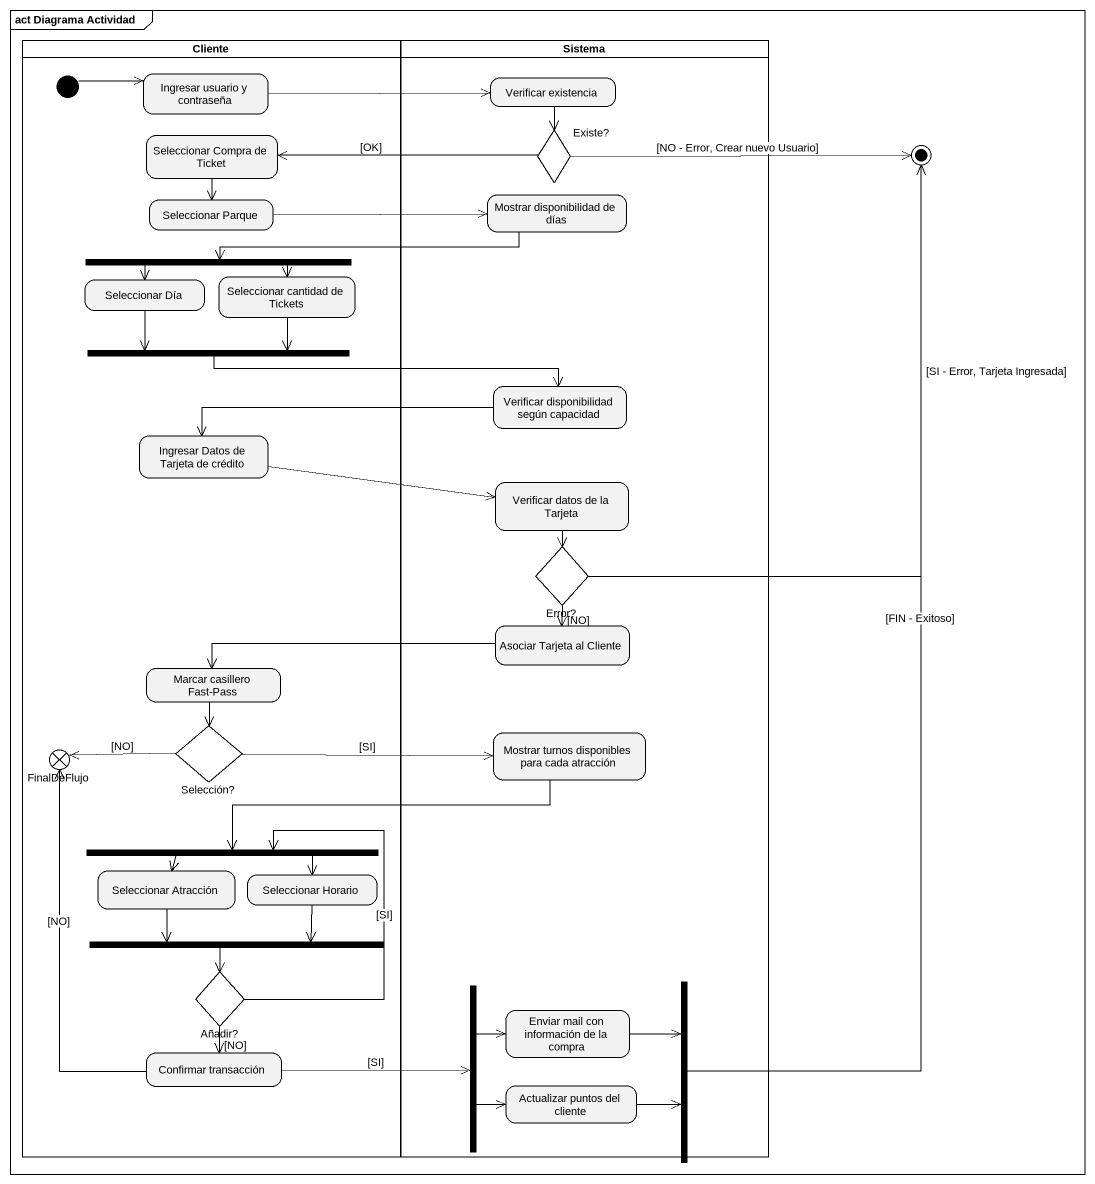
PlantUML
@startuml
mainframe act Diagrama Actividad
hide empty description
state Cliente <<partition>> {
  state "Ingresar usuario y contraseña" as Ingresar_usuario_y
  state "Seleccionar Compra de Ticket" as Seleccionar_Compra_de_Ticket
  state "Seleccionar Parque" as Seleccionar_Parque
  state "Seleccionar Día" as Seleccionar_Día
  state fork1 <<fork>>
  state "Seleccionar cantidad de Tickets" as Seleccionar_cantidad_de
  state fork2 <<join>>
  state "Ingresar Datos de Tarjeta de crédito" as Ingresar_Datos_de_Tarjeta
  state "Marcar casillero Fast-Pass" as Marcar_casillero_Fast_Pass
  state "Selección?" as Selección <<choice>>
  state FinalDeFlujo <<end>>
  state fork3 <<fork>>
  state "Seleccionar Atracción" as Seleccionar_Atracción
  state "Seleccionar Horario" as Seleccionar_Horario
  state fork4 <<join>>
  state "Añadir?" as Añadir <<choice>>
  state "Confirmar transacción" as Confirmar_transacción
  [*] -right-> Ingresar_usuario_y
}
state Sistema <<partition>> {
  state "Verificar existencia" as Verificar_existencia
  state "Existe?" as Existe <<choice>>
  state "Mostrar disponibilidad de días" as Mostrar_disponibilidad_de
  state "Verificar disponibilidad según capacidad" as Verificar_disponibilidad
  state "Verificar datos de la Tarjeta" as Verificar_datos_de_la
  state "Error?" as Error <<choice>>
  state "Asociar Tarjeta al Cliente" as Asociar_Tarjeta_al_Cliente
  state "Mostrar turnos disponibles para cada atracción" as Mostrar_turnos_disponibles
  state fork5 <<fork>>
  state "Enviar mail con información de la compra" as Enviar_mail_con_información
  state "Actualizar puntos del cliente" as Actualizar_puntos_del
}
state final1 <<end>>
state fork6 <<join>>
Ingresar_usuario_y -right-> Verificar_existencia
Verificar_existencia --> Existe
Seleccionar_Compra_de_Ticket --> Seleccionar_Parque
Existe -left-> Seleccionar_Compra_de_Ticket : [OK]
Existe -right-> final1 : [NO - Error, Crear nuevo Usuario]
Mostrar_disponibilidad_de -left-> fork1
Seleccionar_Parque -right-> Mostrar_disponibilidad_de
Seleccionar_Día --> fork2
fork1 -left-> Seleccionar_Día
fork1 -right-> Seleccionar_cantidad_de
Seleccionar_cantidad_de --> fork2
fork2 -right-> Verificar_disponibilidad
Verificar_disponibilidad -left-> Ingresar_Datos_de_Tarjeta
Ingresar_Datos_de_Tarjeta -right-> Verificar_datos_de_la
Verificar_datos_de_la --> Error
Error -up-> final1 : [SI - Error, Tarjeta Ingresada]
Error --> Asociar_Tarjeta_al_Cliente : [NO]
Asociar_Tarjeta_al_Cliente -left-> Marcar_casillero_Fast_Pass
Marcar_casillero_Fast_Pass --> Selección
Selección -right-> Mostrar_turnos_disponibles : [SI]
Selección -left-> FinalDeFlujo : [NO]
Mostrar_turnos_disponibles -left-> fork3
fork3 -left-> Seleccionar_Atracción
fork3 -right-> Seleccionar_Horario
Seleccionar_Atracción --> fork4
Seleccionar_Horario --> fork4
fork4 --> Añadir
Añadir -up-> fork3 : [SI]
Añadir --> Confirmar_transacción : [NO]
fork5 -right-> Enviar_mail_con_información
fork5 -right-> Actualizar_puntos_del
Enviar_mail_con_información -right-> fork6
fork6 -up-> final1 : [FIN - Exitoso]
Confirmar_transacción -up-> FinalDeFlujo : [NO]
Confirmar_transacción -right-> fork5 : [SI]
Actualizar_puntos_del -right-> fork6
@enduml
